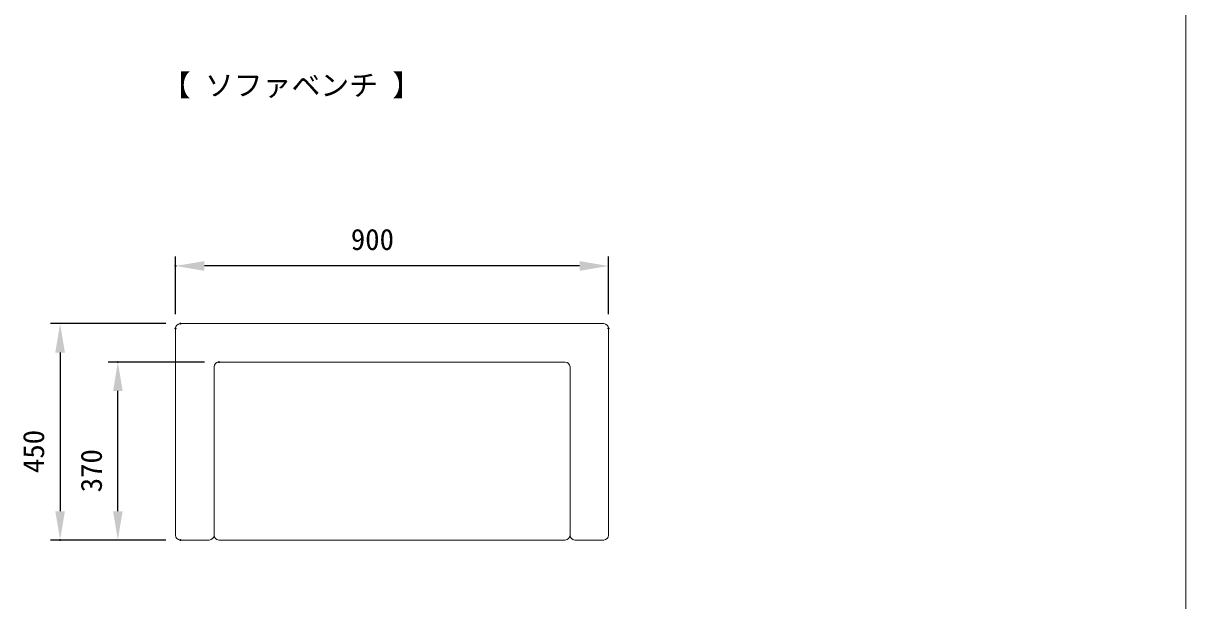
# Model space of a CAD drawing. Units: millimetres, scale not verified. Extents: x -203 to 203, y -143 to 143.
# Drawn here: x 77.2 to 198, y -62.8 to -2.8 of the extents above; entities that cross this region are included whole.
import ezdxf
from ezdxf.enums import TextEntityAlignment as Align

# ---------------------------------------------------------------- set-up
doc = ezdxf.new("R2010")
doc.units = ezdxf.units.MM
doc.header["$LTSCALE"] = 0.5
doc.header["$PDMODE"] = 32
doc.header["$PDSIZE"] = 0.1
for name, color, linetype, lineweight in [('0-1_DIMENSION_LINES$02_DIMENSI', 7, 'Continuous', 25), ('0-3_DIMENSION_LINES$03_LINES', 7, 'Continuous', 18), ('0-5_図面_FORMAT$01_WAKU$OUT_LINE', 6, 'Continuous', 18)]:
    doc.layers.add(name, color=color, linetype=linetype, lineweight=lineweight)
doc.layers.add('0-2_DEFPOINTS', color=7, linetype='Continuous')
doc.styles.add('ＭＳ ゴシック', font='')
doc.styles.get('ＭＳ ゴシック').set_extended_font_data('MS Gothic')

# ---------------------------------------------------------------- blocks, each defined once
blk = doc.blocks.new('D6')
at = {"layer": '0-1_DIMENSION_LINES$02_DIMENSI'}
for p, q in [((606, 231), (606, 243)), ((696, 231), (696, 243)), ((690, 241), (612, 241))]:
    blk.add_line(p, q, dxfattribs=at)
for points in [[(612, 242), (612, 240), (606, 241)], [(690, 240), (690, 242), (696, 241)]]:
    blk.add_solid(points, dxfattribs=at)
at = {"layer": '0-2_DEFPOINTS'}
for p in [(606, 241), (606, 228), (696, 228)]:
    blk.add_point(p, dxfattribs=at)
at = {"layer": '0-1_DIMENSION_LINES$02_DIMENSI', "style": 'ＭＳ ゴシック'}
blk.add_text('900', height=4.399, dxfattribs=at).set_placement((642.429, 243), align=Align.BOTTOM_LEFT)
blk = doc.blocks.new('D11')
at = {"layer": '0-1_DIMENSION_LINES$02_DIMENSI'}
for p, q in [((604, 229), (580, 229)), ((582, 223), (582, 190)), ((604, 184), (580, 184))]:
    blk.add_line(p, q, dxfattribs=at)
for points in [[(583, 223), (581, 223), (582, 229)], [(581, 190), (583, 190), (582, 184)]]:
    blk.add_solid(points, dxfattribs=at)
at = {"layer": '0-2_DEFPOINTS'}
for p in [(607, 229), (582, 184), (607, 184)]:
    blk.add_point(p, dxfattribs=at)
at = {"layer": '0-1_DIMENSION_LINES$02_DIMENSI', "style": 'ＭＳ ゴシック'}
blk.add_text('450', height=4.399, rotation=90, dxfattribs=at).set_placement((580, 197.929), align=Align.BOTTOM_LEFT)
blk = doc.blocks.new('D21')
at = {"layer": '0-1_DIMENSION_LINES$02_DIMENSI'}
for p, q in [((612, 221), (592, 221)), ((594, 190), (594, 215)), ((604, 184), (592, 184))]:
    blk.add_line(p, q, dxfattribs=at)
for points in [[(595, 215), (593, 215), (594, 221)], [(593, 190), (595, 190), (594, 184)]]:
    blk.add_solid(points, dxfattribs=at)
at = {"layer": '0-2_DEFPOINTS'}
for p in [(594, 221), (615, 221), (607, 184)]:
    blk.add_point(p, dxfattribs=at)
at = {"layer": '0-1_DIMENSION_LINES$02_DIMENSI', "style": 'ＭＳ ゴシック'}
blk.add_text('370', height=4.399, rotation=90, dxfattribs=at).set_placement((592, 193.929), align=Align.BOTTOM_LEFT)

msp = doc.modelspace()

# ---------------------------------------------------------------- linework, layer by layer
at = {"layer": '0-3_DIMENSION_LINES$03_LINES'}
for p, q in [((93, -34.5), (93, -56)), ((137.5, -34), (93.5, -34)), ((138, -56), (138, -34.5)), ((97, -56), (97, -38.5)), ((97, -38.5), (97, -56)), ((97.5, -38), (133.5, -38)), ((133.5, -38), (97.5, -38)), ((93.5, -56.5), (96.5, -56.5)), ((97.5, -56.5), (133.5, -56.5)), ((134.5, -56.5), (137.5, -56.5))]:
    msp.add_line(p, q, dxfattribs=at)
msp.add_lwpolyline([(134, -56), (134, -38.5), (134, -56)], dxfattribs=at)
for centre, start, end in [((93.5, -34.5), 90, 180), ((137.5, -34.5), 0, 90), ((97.5, -38.5), 90, 180), ((97.5, -38.5), 90, 180), ((133.5, -38.5), 0, 90), ((133.5, -38.5), 0, 90), ((93.5, -56), 180, 270), ((96.5, -56), 270, 0), ((97.5, -56), 180, 270), ((133.5, -56), 270, 0), ((134.5, -56), 180, 270), ((137.5, -56), 270, 0)]:
    msp.add_arc(centre, 0.5, start, end, dxfattribs=at)
at = {"layer": '0-5_図面_FORMAT$01_WAKU$OUT_LINE'}
msp.add_line((198, -138), (198, 138), dxfattribs=at)

# ---------------------------------------------------------------- block references
at = {"layer": '0-1_DIMENSION_LINES$02_DIMENSI', "xscale": 0.5, "yscale": 0.5}
for name in ['D6', 'D11', 'D21']:
    msp.add_blockref(name, (-210, -148.5), dxfattribs=at)

# ---------------------------------------------------------------- texts
at = {"layer": '0-1_DIMENSION_LINES$02_DIMENSI', "style": 'ＭＳ ゴシック'}
msp.add_text('【 ソファベンチ 】', height=2.199, dxfattribs=at).set_placement((91.5507, -10.964), align=Align.BOTTOM_LEFT)

doc.saveas('drawing.dxf')
